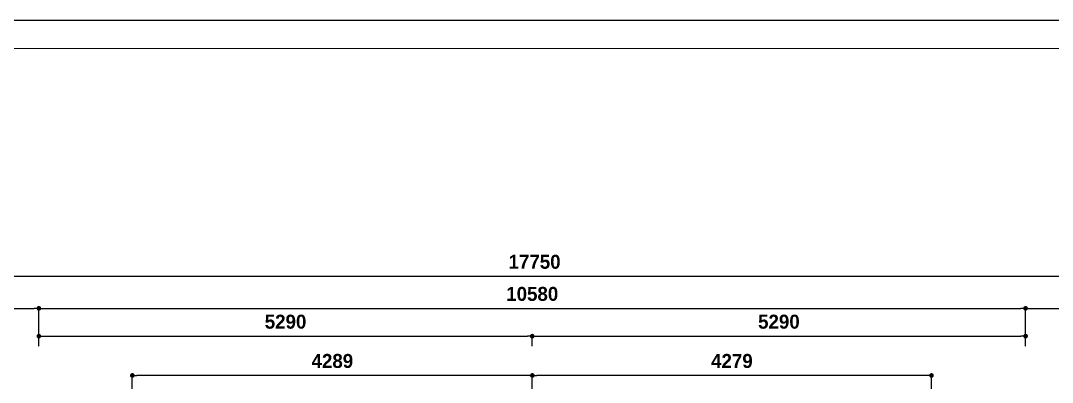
# Model space of a CAD drawing. Header units: centimetres. Extents: x -292707 to 138715, y -53922 to 66277.
# Drawn here: x 18737 to 29800, y 6726 to 10603 of the extents above; entities that cross this region are included whole.
import ezdxf

# ---------------------------------------------------------------- set-up
doc = ezdxf.new("R2010")
doc.units = ezdxf.units.CM
doc.layers.add('A-DIM', color=157, linetype='Continuous')
doc.layers.add('A-TEXT', color=254, linetype='Continuous')
doc.layers.add('A-FILL-1', color=250, linetype='Continuous', lineweight=0, true_color=0x333333)
doc.styles.add('Scale 1000', font='GOTHICB.TTF', dxfattribs={"height": 150})
doc.dimstyles.new('Scale 1000', dxfattribs={"dimscale": 0, "dimtxt": 150, "dimasz": 50, "dimexe": 5, "dimexo": 3, "dimgap": 75, "dimtad": 2, "dimdec": 0, "dimtxsty": 'Scale 1000', "dimblk": 'DOT', "dimcen": 2.5, "dimclrd": 256, "dimclre": 256, "dimclrt": 254, "dimadec": 0, "dimazin": 0, "dimtfac": 1, "dimtdec": 0, "dimtmove": 0, "dimatfit": 3, "dimldrblk": 'DOTSMALL', "dimfxl": 1, "dimtfillclr": 256, "dimlwd": -1, "dimlwe": -1, "dimarcsym": 0})

# ---------------------------------------------------------------- blocks, each defined once
blk = doc.blocks.new('_Dot')
at = {"color": 0, "linetype": 'ByBlock', "lineweight": -2}
blk.add_line((-0.5, 0), (-1, 0), dxfattribs=at)
at = {"color": 0, "linetype": 'ByBlock', "const_width": 0.5}
blk.add_lwpolyline([(-0.25, 0, 1), (0.25, 0, 1)], format="xyb", close=True, dxfattribs=at)
blk = doc.blocks.new('*D52')
at = {"layer": 'A-DIM', "ltscale": 0.25, "transparency": 16777216}
for p, q in [((16414, 7385), (16414, 7524)), ((18933, 7411), (18933, 7524)), ((16464, 7519), (18883, 7519))]:
    blk.add_line(p, q, dxfattribs=at)
at = {"layer": 'Defpoints', "color": 0, "ltscale": 0.25, "transparency": 16777216}
for p in [(18933, 7519), (16414, 7382), (18933, 7408)]:
    blk.add_point(p, dxfattribs=at)
at = {"layer": 'A-DIM', "ltscale": 0.25, "transparency": 16777216, "xscale": 50, "yscale": 50, "zscale": 50, "rotation": 180}
blk.add_blockref('_Dot', (16414, 7519), dxfattribs=at)
at = {"layer": 'A-DIM', "ltscale": 0.25, "transparency": 16777216, "xscale": 50, "yscale": 50, "zscale": 50}
blk.add_blockref('_Dot', (18933, 7519), dxfattribs=at)
at = {"layer": 'A-DIM', "color": 254, "ltscale": 0.25, "transparency": 16777216, "insert": (17673, 7673), "char_height": 150, "attachment_point": 5, "style": 'Scale 1000'}
blk.add_mtext('2520', dxfattribs=at)
blk = doc.blocks.new('_DotSmall')
at = {"color": 0, "linetype": 'ByBlock', "const_width": 0.5}
blk.add_lwpolyline([(-0.0625, 0, 1), (0.0625, 0, 1)], format="xyb", close=True, dxfattribs=at)
blk = doc.blocks.new('*D53')
at = {"layer": 'A-DIM', "ltscale": 0.25, "transparency": 16777216}
for p, q in [((18933, 7114), (18933, 7226)), ((18983, 7221), (24173, 7221)), ((24223, 7114), (24223, 7226))]:
    blk.add_line(p, q, dxfattribs=at)
at = {"layer": 'Defpoints', "color": 0, "ltscale": 0.25, "transparency": 16777216}
for p in [(24223, 7221), (18933, 7111), (24223, 7111)]:
    blk.add_point(p, dxfattribs=at)
at = {"layer": 'A-DIM', "ltscale": 0.25, "transparency": 16777216, "xscale": 50, "yscale": 50, "zscale": 50, "rotation": 180}
blk.add_blockref('_Dot', (18933, 7221), dxfattribs=at)
at = {"layer": 'A-DIM', "ltscale": 0.25, "transparency": 16777216, "xscale": 50, "yscale": 50, "zscale": 50}
blk.add_blockref('_Dot', (24223, 7221), dxfattribs=at)
at = {"layer": 'A-DIM', "color": 254, "ltscale": 0.25, "transparency": 16777216, "insert": (21578, 7375), "char_height": 150, "attachment_point": 5, "style": 'Scale 1000'}
blk.add_mtext('5290', dxfattribs=at)
blk = doc.blocks.new('*D54')
at = {"layer": 'A-DIM', "ltscale": 0.25, "transparency": 16777216}
for p, q in [((24223, 7114), (24223, 7226)), ((24273, 7221), (29463, 7221)), ((29513, 7114), (29513, 7226))]:
    blk.add_line(p, q, dxfattribs=at)
at = {"layer": 'Defpoints', "color": 0, "ltscale": 0.25, "transparency": 16777216}
for p in [(29513, 7221), (24223, 7111), (29513, 7111)]:
    blk.add_point(p, dxfattribs=at)
at = {"layer": 'A-DIM', "ltscale": 0.25, "transparency": 16777216, "xscale": 50, "yscale": 50, "zscale": 50, "rotation": 180}
blk.add_blockref('_Dot', (24223, 7221), dxfattribs=at)
at = {"layer": 'A-DIM', "ltscale": 0.25, "transparency": 16777216, "xscale": 50, "yscale": 50, "zscale": 50}
blk.add_blockref('_Dot', (29513, 7221), dxfattribs=at)
at = {"layer": 'A-DIM', "color": 254, "ltscale": 0.25, "transparency": 16777216, "insert": (26868, 7375), "char_height": 150, "attachment_point": 5, "style": 'Scale 1000'}
blk.add_mtext('5290', dxfattribs=at)
blk = doc.blocks.new('*D55')
at = {"layer": 'A-DIM', "ltscale": 0.25, "transparency": 16777216}
for p, q in [((29513, 7411), (29513, 7524)), ((32083, 7403), (32083, 7524)), ((29563, 7519), (32033, 7519))]:
    blk.add_line(p, q, dxfattribs=at)
at = {"layer": 'Defpoints', "color": 0, "ltscale": 0.25, "transparency": 16777216}
for p in [(32083, 7519), (29513, 7408), (32083, 7400)]:
    blk.add_point(p, dxfattribs=at)
at = {"layer": 'A-DIM', "ltscale": 0.25, "transparency": 16777216, "xscale": 50, "yscale": 50, "zscale": 50, "rotation": 180}
blk.add_blockref('_Dot', (29513, 7519), dxfattribs=at)
at = {"layer": 'A-DIM', "ltscale": 0.25, "transparency": 16777216, "xscale": 50, "yscale": 50, "zscale": 50}
blk.add_blockref('_Dot', (32083, 7519), dxfattribs=at)
at = {"layer": 'A-DIM', "color": 254, "ltscale": 0.25, "transparency": 16777216, "insert": (30798, 7673), "char_height": 150, "attachment_point": 5, "style": 'Scale 1000'}
blk.add_mtext('2570', dxfattribs=at)
blk = doc.blocks.new('*D58')
at = {"layer": 'A-DIM', "ltscale": 0.25, "transparency": 16777216}
for p, q in [((18933, 7114), (18933, 7524)), ((29513, 7114), (29513, 7524)), ((18983, 7519), (29463, 7519))]:
    blk.add_line(p, q, dxfattribs=at)
at = {"layer": 'Defpoints', "color": 0, "ltscale": 0.25, "transparency": 16777216}
for p in [(29513, 7519), (18933, 7111), (29513, 7111)]:
    blk.add_point(p, dxfattribs=at)
at = {"layer": 'A-DIM', "ltscale": 0.25, "transparency": 16777216, "xscale": 50, "yscale": 50, "zscale": 50, "rotation": 180}
blk.add_blockref('_Dot', (18933, 7519), dxfattribs=at)
at = {"layer": 'A-DIM', "ltscale": 0.25, "transparency": 16777216, "xscale": 50, "yscale": 50, "zscale": 50}
blk.add_blockref('_Dot', (29513, 7519), dxfattribs=at)
at = {"layer": 'A-DIM', "color": 254, "ltscale": 0.25, "transparency": 16777216, "insert": (24223, 7673), "char_height": 150, "attachment_point": 5, "style": 'Scale 1000'}
blk.add_mtext('10580', dxfattribs=at)
blk = doc.blocks.new('*D68')
at = {"layer": 'A-DIM', "ltscale": 0.25, "transparency": 16777216}
for p, q in [((15374, 7411), (15374, 7868)), ((15424, 7863), (33073, 7863)), ((33123, 7411), (33123, 7868))]:
    blk.add_line(p, q, dxfattribs=at)
at = {"layer": 'Defpoints', "color": 0, "ltscale": 0.25, "transparency": 16777216}
for p in [(33123, 7863), (15374, 7408), (33123, 7408)]:
    blk.add_point(p, dxfattribs=at)
at = {"layer": 'A-DIM', "ltscale": 0.25, "transparency": 16777216, "xscale": 50, "yscale": 50, "zscale": 50, "rotation": 180}
blk.add_blockref('_Dot', (15374, 7863), dxfattribs=at)
at = {"layer": 'A-DIM', "ltscale": 0.25, "transparency": 16777216, "xscale": 50, "yscale": 50, "zscale": 50}
blk.add_blockref('_Dot', (33123, 7863), dxfattribs=at)
at = {"layer": 'A-DIM', "color": 254, "ltscale": 0.25, "transparency": 16777216, "insert": (24248, 8017), "char_height": 150, "attachment_point": 5, "style": 'Scale 1000'}
blk.add_mtext('17750', dxfattribs=at)
blk = doc.blocks.new('jhgkjhkjhkjh')
at = {"layer": 'A-FILL-1', "ltscale": 0.25}
blk.add_lwpolyline([(-1286.61, 931.53), (-933.61, 931.53), (-933.61, 1218.53), (-1286.61, 1218.53)], close=True, dxfattribs=at)
at = {"layer": 'Defpoints'}
blk.add_lwpolyline([(-1296.61, 926.53), (-876.61, 926.53), (-876.61, 1223.53), (-1296.61, 1223.53)], close=True, dxfattribs=at)
blk = doc.blocks.new('*D159')
at = {"layer": 'A-DIM', "ltscale": 0.25, "transparency": 16777216}
for p, q in [((24224, 6254), (24224, 6805)), ((28454, 6800), (24274, 6800)), ((28504, 6254), (28504, 6805))]:
    blk.add_line(p, q, dxfattribs=at)
at = {"layer": 'Defpoints', "color": 0, "ltscale": 0.25, "transparency": 16777216}
for p in [(24224, 6800), (24224, 6251), (28504, 6251)]:
    blk.add_point(p, dxfattribs=at)
at = {"layer": 'A-DIM', "ltscale": 0.25, "transparency": 16777216, "xscale": 50, "yscale": 50, "zscale": 50, "rotation": 180}
blk.add_blockref('_Dot', (24224, 6800), dxfattribs=at)
at = {"layer": 'A-DIM', "ltscale": 0.25, "transparency": 16777216, "xscale": 50, "yscale": 50, "zscale": 50}
blk.add_blockref('_Dot', (28504, 6800), dxfattribs=at)
at = {"layer": 'A-DIM', "color": 254, "ltscale": 0.25, "transparency": 16777216, "insert": (26364, 6954), "char_height": 150, "attachment_point": 5, "style": 'Scale 1000'}
blk.add_mtext('4279', dxfattribs=at)
blk = doc.blocks.new('*D160')
at = {"layer": 'A-DIM', "ltscale": 0.25, "transparency": 16777216}
for p, q in [((19935, 6254), (19935, 6805)), ((24174, 6800), (19985, 6800)), ((24224, 6254), (24224, 6805))]:
    blk.add_line(p, q, dxfattribs=at)
at = {"layer": 'Defpoints', "color": 0, "ltscale": 0.25, "transparency": 16777216}
for p in [(19935, 6800), (19935, 6251), (24224, 6251)]:
    blk.add_point(p, dxfattribs=at)
at = {"layer": 'A-DIM', "ltscale": 0.25, "transparency": 16777216, "xscale": 50, "yscale": 50, "zscale": 50, "rotation": 180}
blk.add_blockref('_Dot', (19935, 6800), dxfattribs=at)
at = {"layer": 'A-DIM', "ltscale": 0.25, "transparency": 16777216, "xscale": 50, "yscale": 50, "zscale": 50}
blk.add_blockref('_Dot', (24224, 6800), dxfattribs=at)
at = {"layer": 'A-DIM', "color": 254, "ltscale": 0.25, "transparency": 16777216, "insert": (22080, 6954), "char_height": 150, "attachment_point": 5, "style": 'Scale 1000'}
blk.add_mtext('4289', dxfattribs=at)

msp = doc.modelspace()

# ---------------------------------------------------------------- block references
at = {"layer": 'A-TEXT', "xscale": 60, "yscale": 60, "zscale": 60}
msp.add_blockref('jhgkjhkjhkjh', (90511.9, -62809), dxfattribs=at)

# ---------------------------------------------------------------- dimensions: what is measured, and where the dimension line sits
at = {"layer": 'A-DIM', "ltscale": 0.25}
for base, p1, p2, override, picture, middle in [((33123.3, 7862.8), (15373.5, 7408.2), (33123.3, 7408.2), {"dimscale": 1}, '*D68', (24248.4, 8016.6)), ((18933.3, 7518.9), (16413.6, 7381.9), (18933.3, 7408.2), {"dimscale": 1}, '*D52', (17673.5, 7672.6)), ((29513.3, 7518.9), (18933.3, 7110.6), (29513.3, 7110.6), {"dimscale": 1}, '*D58', (24223.3, 7672.6)), ((32083.4, 7518.9), (29513.3, 7408.2), (32083.4, 7400), {"dimscale": 1, "dimtmove": 1}, '*D55', (30798.4, 7672.6)), ((24223.3, 7221.2), (18933.3, 7110.6), (24223.3, 7110.6), {"dimscale": 1, "dimtmove": 1}, '*D53', (21578.3, 7375)), ((29513.3, 7221.2), (24223.3, 7110.6), (29513.3, 7110.6), {"dimscale": 1, "dimtmove": 1}, '*D54', (26868.3, 7375)), ((19935.4, 6800.3), (24224.4, 6251), (19935.4, 6251), {"dimscale": 1, "dimtmove": 1}, '*D160', (22079.9, 6954)), ((24224.4, 6800.3), (28503.8, 6251), (24224.4, 6251), {"dimscale": 1}, '*D159', (26364.1, 6954))]:
    dim = msp.add_linear_dim(base=base, p1=p1, p2=p2, dimstyle='Scale 1000', override=override, dxfattribs=at)
    dim.commit()
    dim.dimension.update_dxf_attribs({"geometry": picture, "text_midpoint": middle})

doc.saveas('drawing.dxf')
